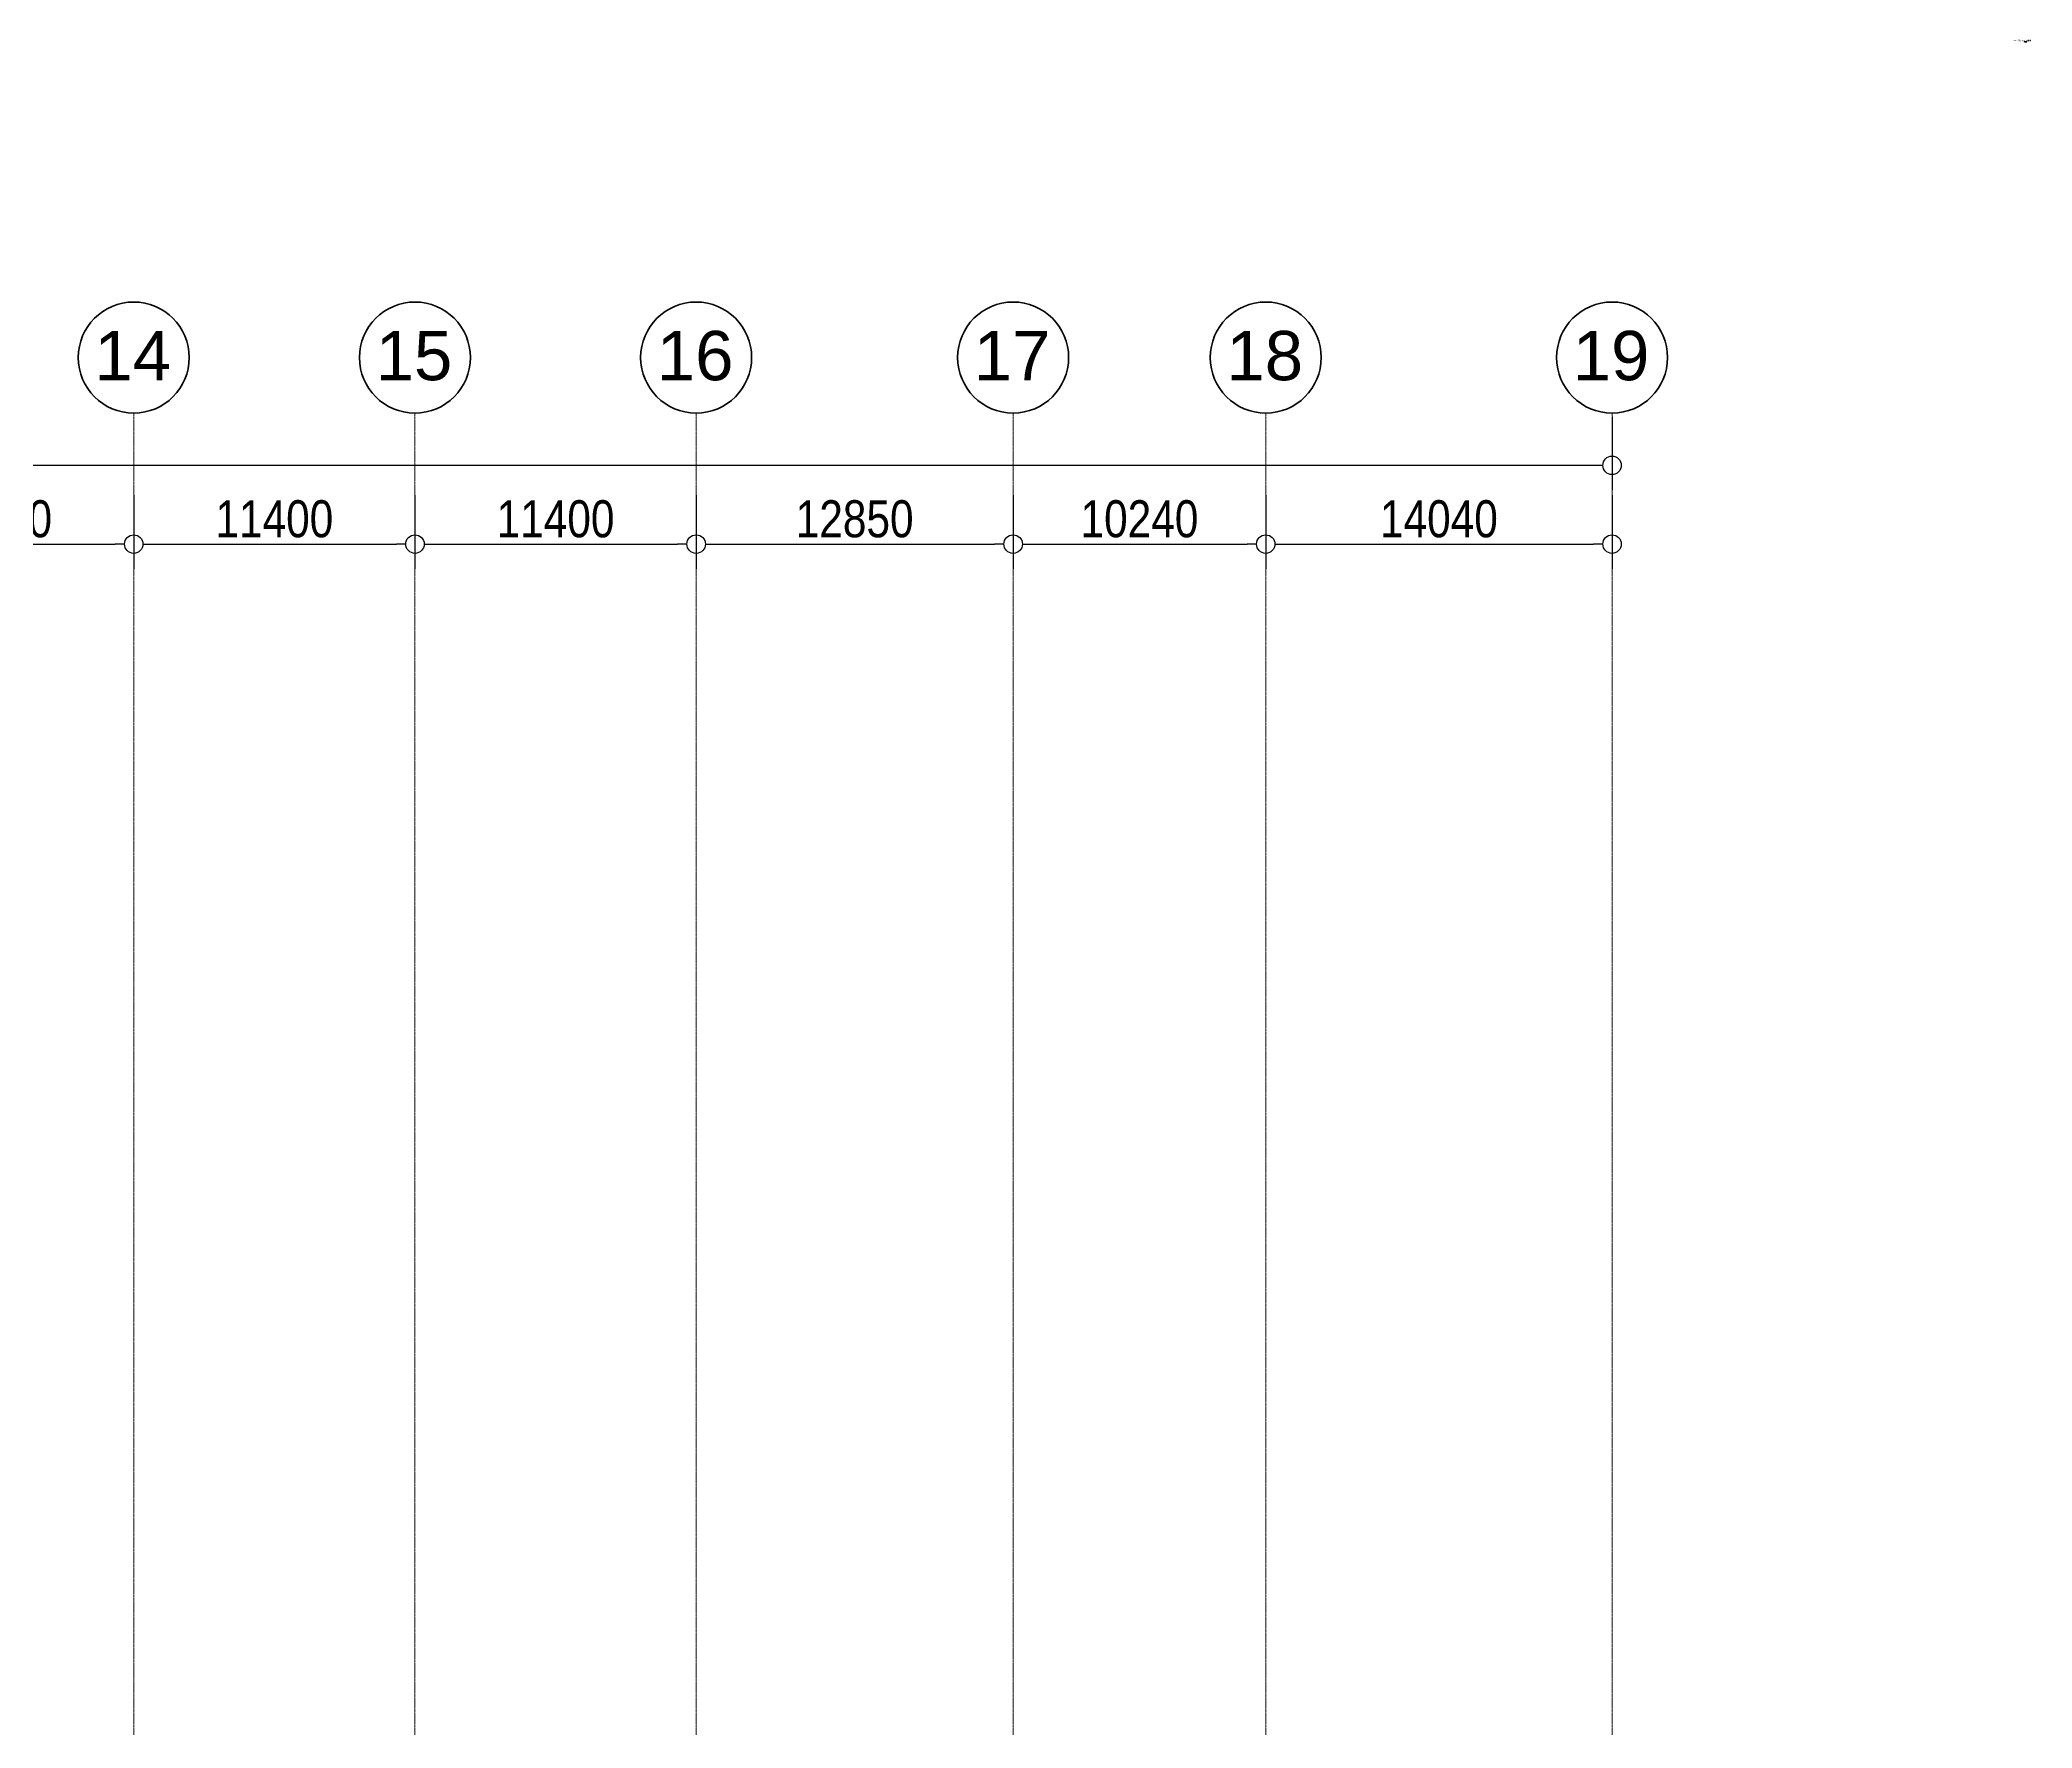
# Model space of a CAD drawing. Header units: millimetres. Extents: x 813027 to 1148939, y -931049 to -10.
# Drawn here: x 1007634 to 1088399, y -68438 to -10 of the extents above; entities that cross this region are included whole.
import ezdxf

# ---------------------------------------------------------------- set-up
doc = ezdxf.new("R2010")
doc.units = ezdxf.units.MM
doc.linetypes.add('DPA_Grid _ Level 500', pattern=[5.5, 2.75, -0.75, 1.25, -0.75])
doc.linetypes.add('Hidden - Short', pattern=[3.571875, 2.38125, -1.190625])
for name, color, linetype, lineweight in [('A-ANNO-DIMS', 1, 'Continuous', 9), ('A-ANNO-NOTE', 3, 'Continuous', 25), ('A-DETL', 1, 'Continuous', 25), ('A-DETL-GENF', 2, 'Continuous', 9), ('A-DETL-THIN', 1, 'Continuous', 25), ('G-ANNO-TEXT', 3, 'Continuous', 9), ('S-GRID', 251, 'Continuous', 9), ('S-GRID-IDEN', 3, 'Continuous', 50)]:
    doc.layers.add(name, color=color, linetype=linetype, lineweight=lineweight)
doc.styles.add('Arial', font='arial.ttf', dxfattribs={"height": 2000})
doc.styles.add('Arial Narrow', font='ARIALN.TTF', dxfattribs={"height": 1500})
doc.styles.add('Arial_2', font='arial.ttf', dxfattribs={"height": 3})
doc.styles.add('Arial_3', font='arial.ttf', dxfattribs={"height": 1.5})
doc.styles.add('Arial_B', font='arialbd.ttf', dxfattribs={"height": 4})
doc.dimstyles.new('DPA-DIM-3_0_C-C', dxfattribs={"dimscale": 304.8, "dimtxt": 1535.14646, "dimasz": 2.46063, "dimexe": 3.28084, "dimexo": 0.0625, "dimgap": 0.82021, "dimtad": 1, "dimdec": 0, "dimzin": 0, "dimdsep": 46, "dimtxsty": 'Arial Narrow', "dimblk1": 'DOTBLANK', "dimblk2": 'DOTBLANK', "dimsah": 1, "dimcen": 0.09, "dimdle": 3.28084, "dimadec": 8, "dimazin": 0, "dimtfac": 1, "dimtdec": 4, "dimtix": 1, "dimtmove": 0, "dimatfit": 3, "dimfxl": 6.56168, "dimfxlon": 1, "dimtvp": 1, "dimtolj": 1, "dimtzin": 0, "dimarcsym": 2})
doc.dimstyles.new('DPA-DIM-3_0_C-C_1', dxfattribs={"dimscale": 304.8, "dimtxt": 1535.14646, "dimasz": 2.46063, "dimexe": 3.28084, "dimexo": 0.0625, "dimgap": 0.82021, "dimtad": 1, "dimdec": 0, "dimzin": 0, "dimdsep": 46, "dimtxsty": 'Arial Narrow', "dimblk1": 'DOTBLANK', "dimblk2": 'DOTBLANK', "dimsah": 1, "dimcen": 0.09, "dimdle": 3.28084, "dimadec": 8, "dimazin": 0, "dimtfac": 1, "dimtdec": 4, "dimtix": 1, "dimtmove": 2, "dimatfit": 3, "dimfxl": 6.56168, "dimfxlon": 1, "dimtvp": 1, "dimtolj": 1, "dimtzin": 0, "dimarcsym": 2})

# ---------------------------------------------------------------- blocks, each defined once
blk = doc.blocks.new('Grid - 100 Scale-586761-4160 - LOWER PLATFORM LEVEL - REFLECTED CEILING GENERAL PLAN')
at = {"layer": 'S-GRID-IDEN'}
blk.add_circle((0, 0), 4.5, dxfattribs=at)
blk = doc.blocks.new('_DotBlank')
at = {"color": 0, "linetype": 'ByBlock', "lineweight": -2}
blk.add_line((-0.5, 0), (-1, 0), dxfattribs=at)
blk.add_circle((0, 0), 0.5, dxfattribs=at)
blk = doc.blocks.new('DIMBLOCK13-4160 - LOWER PLATFORM LEVEL - REFLECTED CEILING GENERAL PLAN')
at = {"layer": 'A-ANNO-DIMS', "color": 0, "lineweight": -2, "transparency": 16777216}
for p, q in [((1000040, -18466), (1000040, -21447)), ((1011440, -18466), (1011440, -21447)), ((1000790, -20447), (1010690, -20447))]:
    blk.add_line(p, q, dxfattribs=at)
at = {"layer": 'Defpoints', "color": 0, "transparency": 16777216}
for p in [(1000040, -18447), (1011440, -18447), (1011440, -20447)]:
    blk.add_point(p, dxfattribs=at)
at = {"layer": 'A-ANNO-DIMS', "color": 0, "lineweight": -2, "transparency": 16777216, "xscale": 750, "yscale": 750, "zscale": 750, "rotation": 180}
blk.add_blockref('_DotBlank', (1000040, -20447), dxfattribs=at)
at = {"layer": 'A-ANNO-DIMS', "color": 0, "lineweight": -2, "transparency": 16777216, "xscale": 750, "yscale": 750, "zscale": 750}
blk.add_blockref('_DotBlank', (1011440, -20447), dxfattribs=at)
at = {"layer": 'A-ANNO-DIMS', "color": 0, "transparency": 16777216, "insert": (1005740, -19431), "char_height": 1500, "width": 5701.97, "attachment_point": 5, "style": 'Arial Narrow'}
blk.add_mtext('\\A1;11400', dxfattribs=at)
blk = doc.blocks.new('DIMBLOCK14-4160 - LOWER PLATFORM LEVEL - REFLECTED CEILING GENERAL PLAN')
at = {"layer": 'A-ANNO-DIMS', "color": 0, "lineweight": -2, "transparency": 16777216}
for p, q in [((1011440, -18466), (1011440, -21447)), ((1022840, -18466), (1022840, -21447)), ((1012190, -20447), (1022090, -20447))]:
    blk.add_line(p, q, dxfattribs=at)
at = {"layer": 'Defpoints', "color": 0, "transparency": 16777216}
for p in [(1011440, -18447), (1022840, -18447), (1022840, -20447)]:
    blk.add_point(p, dxfattribs=at)
at = {"layer": 'A-ANNO-DIMS', "color": 0, "lineweight": -2, "transparency": 16777216, "xscale": 750, "yscale": 750, "zscale": 750, "rotation": 180}
blk.add_blockref('_DotBlank', (1011440, -20447), dxfattribs=at)
at = {"layer": 'A-ANNO-DIMS', "color": 0, "lineweight": -2, "transparency": 16777216, "xscale": 750, "yscale": 750, "zscale": 750}
blk.add_blockref('_DotBlank', (1022840, -20447), dxfattribs=at)
at = {"layer": 'A-ANNO-DIMS', "color": 0, "transparency": 16777216, "insert": (1017140, -19431), "char_height": 1500, "width": 5701.97, "attachment_point": 5, "style": 'Arial Narrow'}
blk.add_mtext('\\A1;11400', dxfattribs=at)
blk = doc.blocks.new('DIMBLOCK15-4160 - LOWER PLATFORM LEVEL - REFLECTED CEILING GENERAL PLAN')
at = {"layer": 'A-ANNO-DIMS', "color": 0, "lineweight": -2, "transparency": 16777216}
for p, q in [((1022840, -18466), (1022840, -21447)), ((1034240, -18466), (1034240, -21447)), ((1023590, -20447), (1033490, -20447))]:
    blk.add_line(p, q, dxfattribs=at)
at = {"layer": 'Defpoints', "color": 0, "transparency": 16777216}
for p in [(1022840, -18447), (1034240, -18447), (1034240, -20447)]:
    blk.add_point(p, dxfattribs=at)
at = {"layer": 'A-ANNO-DIMS', "color": 0, "lineweight": -2, "transparency": 16777216, "xscale": 750, "yscale": 750, "zscale": 750, "rotation": 180}
blk.add_blockref('_DotBlank', (1022840, -20447), dxfattribs=at)
at = {"layer": 'A-ANNO-DIMS', "color": 0, "lineweight": -2, "transparency": 16777216, "xscale": 750, "yscale": 750, "zscale": 750}
blk.add_blockref('_DotBlank', (1034240, -20447), dxfattribs=at)
at = {"layer": 'A-ANNO-DIMS', "color": 0, "transparency": 16777216, "insert": (1028540, -19431), "char_height": 1500, "width": 5701.97, "attachment_point": 5, "style": 'Arial Narrow'}
blk.add_mtext('\\A1;11400', dxfattribs=at)
blk = doc.blocks.new('DIMBLOCK16-4160 - LOWER PLATFORM LEVEL - REFLECTED CEILING GENERAL PLAN')
at = {"layer": 'A-ANNO-DIMS', "color": 0, "lineweight": -2, "transparency": 16777216}
for p, q in [((1034240, -18466), (1034240, -21447)), ((1047090, -18466), (1047090, -21447)), ((1034990, -20447), (1046340, -20447))]:
    blk.add_line(p, q, dxfattribs=at)
at = {"layer": 'Defpoints', "color": 0, "transparency": 16777216}
for p in [(1034240, -18447), (1047090, -18447), (1047090, -20447)]:
    blk.add_point(p, dxfattribs=at)
at = {"layer": 'A-ANNO-DIMS', "color": 0, "lineweight": -2, "transparency": 16777216, "xscale": 750, "yscale": 750, "zscale": 750, "rotation": 180}
blk.add_blockref('_DotBlank', (1034240, -20447), dxfattribs=at)
at = {"layer": 'A-ANNO-DIMS', "color": 0, "lineweight": -2, "transparency": 16777216, "xscale": 750, "yscale": 750, "zscale": 750}
blk.add_blockref('_DotBlank', (1047090, -20447), dxfattribs=at)
at = {"layer": 'A-ANNO-DIMS', "color": 0, "transparency": 16777216, "insert": (1040665, -19431), "char_height": 1500, "width": 5701.97, "attachment_point": 5, "style": 'Arial Narrow'}
blk.add_mtext('\\A1;12850', dxfattribs=at)
blk = doc.blocks.new('DIMBLOCK17-4160 - LOWER PLATFORM LEVEL - REFLECTED CEILING GENERAL PLAN')
at = {"layer": 'A-ANNO-DIMS', "color": 0, "lineweight": -2, "transparency": 16777216}
for p, q in [((1047090, -18466), (1047090, -21447)), ((1057330, -18466), (1057330, -21447)), ((1047840, -20447), (1056580, -20447))]:
    blk.add_line(p, q, dxfattribs=at)
at = {"layer": 'Defpoints', "color": 0, "transparency": 16777216}
for p in [(1047090, -18447), (1057330, -18447), (1057330, -20447)]:
    blk.add_point(p, dxfattribs=at)
at = {"layer": 'A-ANNO-DIMS', "color": 0, "lineweight": -2, "transparency": 16777216, "xscale": 750, "yscale": 750, "zscale": 750, "rotation": 180}
blk.add_blockref('_DotBlank', (1047090, -20447), dxfattribs=at)
at = {"layer": 'A-ANNO-DIMS', "color": 0, "lineweight": -2, "transparency": 16777216, "xscale": 750, "yscale": 750, "zscale": 750}
blk.add_blockref('_DotBlank', (1057330, -20447), dxfattribs=at)
at = {"layer": 'A-ANNO-DIMS', "color": 0, "transparency": 16777216, "insert": (1052210, -19431), "char_height": 1500, "width": 5701.97, "attachment_point": 5, "style": 'Arial Narrow'}
blk.add_mtext('\\A1;10240', dxfattribs=at)
blk = doc.blocks.new('DIMBLOCK18-4160 - LOWER PLATFORM LEVEL - REFLECTED CEILING GENERAL PLAN')
at = {"layer": 'A-ANNO-DIMS', "color": 0, "lineweight": -2, "transparency": 16777216}
for p, q in [((1057330, -18466), (1057330, -21447)), ((1071370, -18466), (1071370, -21447)), ((1058080, -20447), (1070620, -20447))]:
    blk.add_line(p, q, dxfattribs=at)
at = {"layer": 'Defpoints', "color": 0, "transparency": 16777216}
for p in [(1057330, -18447), (1071370, -18447), (1071370, -20447)]:
    blk.add_point(p, dxfattribs=at)
at = {"layer": 'A-ANNO-DIMS', "color": 0, "lineweight": -2, "transparency": 16777216, "xscale": 750, "yscale": 750, "zscale": 750, "rotation": 180}
blk.add_blockref('_DotBlank', (1057330, -20447), dxfattribs=at)
at = {"layer": 'A-ANNO-DIMS', "color": 0, "lineweight": -2, "transparency": 16777216, "xscale": 750, "yscale": 750, "zscale": 750}
blk.add_blockref('_DotBlank', (1071370, -20447), dxfattribs=at)
at = {"layer": 'A-ANNO-DIMS', "color": 0, "transparency": 16777216, "insert": (1064350, -19431), "char_height": 1500, "width": 5701.97, "attachment_point": 5, "style": 'Arial Narrow'}
blk.add_mtext('\\A1;14040', dxfattribs=at)
blk = doc.blocks.new('DIMBLOCK19-4160 - LOWER PLATFORM LEVEL - REFLECTED CEILING GENERAL PLAN')
at = {"layer": 'A-ANNO-DIMS', "color": 0, "lineweight": -2, "transparency": 16777216}
for p, q in [((865440, -15274), (865440, -18255)), ((1071370, -15274), (1071370, -18255)), ((866190, -17255), (967999, -17255)), ((1070620, -17255), (974100, -17255))]:
    blk.add_line(p, q, dxfattribs=at)
at = {"layer": 'Defpoints', "color": 0, "transparency": 16777216}
for p in [(865440, -15255), (1071370, -15255), (1071370, -17255)]:
    blk.add_point(p, dxfattribs=at)
at = {"layer": 'A-ANNO-DIMS', "color": 0, "lineweight": -2, "transparency": 16777216, "xscale": 750, "yscale": 750, "zscale": 750, "rotation": 180}
blk.add_blockref('_DotBlank', (865440, -17255), dxfattribs=at)
at = {"layer": 'A-ANNO-DIMS', "color": 0, "lineweight": -2, "transparency": 16777216, "xscale": 750, "yscale": 750, "zscale": 750}
blk.add_blockref('_DotBlank', (1071370, -17255), dxfattribs=at)
at = {"layer": 'A-ANNO-DIMS', "color": 0, "transparency": 16777216, "insert": (967629, -15066), "char_height": 1500, "width": 6842.37, "attachment_point": 1, "line_spacing_factor": 0.974696, "style": 'Arial Narrow'}
blk.add_mtext('\\A1;205930', dxfattribs=at)
blk = doc.blocks.new('Graphic scale 500 - Graphic scale 500-9458362-DD_Legend Notes Part Plans - Ceiling Plan 1_100')
at = {"layer": 'A-ANNO-NOTE', "lineweight": 9}
h = blk.add_hatch(color=256, dxfattribs=at)
h.paths.add_polyline_path([(325, -90), (305, -90), (305, -87), (325, -87)])
h.paths.add_polyline_path([(295, -87), (295, -90), (285, -90), (285, -87)])
h = blk.add_hatch(color=256, dxfattribs=at)
h.paths.add_polyline_path([(384, -92), (325, -92), (325, -90), (384, -90)])
h.paths.add_polyline_path([(305, -90), (305, -92), (295, -92), (295, -90)])
at = {"layer": 'A-ANNO-NOTE'}
for p, q in [((285, -92), (285, -87)), ((285, -87), (384, -87)), ((295, -87), (285, -87)), ((285, -87), (285, -90)), ((285, -90), (384, -90)), ((285, -90), (295, -90)), ((384, -92), (285, -92)), ((295, -92), (295, -87)), ((295, -90), (295, -87)), ((305, -90), (295, -90)), ((295, -90), (295, -92)), ((295, -92), (305, -92)), ((305, -87), (305, -92)), ((325, -87), (305, -87)), ((305, -87), (305, -90)), ((305, -92), (305, -90)), ((305, -90), (325, -90)), ((325, -87), (325, -92)), ((325, -90), (325, -87)), ((384, -90), (325, -90)), ((325, -90), (325, -92)), ((325, -92), (384, -92)), ((384, -87), (384, -92)), ((384, -92), (384, -90))]:
    blk.add_line(p, q, dxfattribs=at)
at = {"layer": 'A-ANNO-NOTE', "lineweight": 9, "insert": (285, -94), "char_height": 3, "width": 43.21, "attachment_point": 1, "style": 'Arial_2', "bg_fill": 3, "box_fill_scale": 1.25, "bg_fill_color": 256, "bg_fill_true_color": 13158600, "bg_fill_transparency": 0}
blk.add_mtext('GRAPHIC  SCALE', dxfattribs=at)
at = {"layer": 'A-ANNO-NOTE', "lineweight": 9, "insert": (284, -83), "char_height": 3, "width": 2.89, "attachment_point": 1, "style": 'Arial_2', "bg_fill": 3, "box_fill_scale": 1.25, "bg_fill_color": 256, "bg_fill_true_color": 13158600, "bg_fill_transparency": 0}
blk.add_mtext('0', dxfattribs=at)
at = {"layer": 'A-ANNO-NOTE', "lineweight": 9, "insert": (294, -83), "char_height": 3, "width": 2.89, "attachment_point": 1, "style": 'Arial_2', "bg_fill": 3, "box_fill_scale": 1.25, "bg_fill_color": 256, "bg_fill_true_color": 13158600, "bg_fill_transparency": 0}
blk.add_mtext('5', dxfattribs=at)
at = {"layer": 'A-ANNO-NOTE', "lineweight": 9, "insert": (322, -83), "char_height": 3, "width": 5.77, "attachment_point": 1, "style": 'Arial_2', "bg_fill": 3, "box_fill_scale": 1.25, "bg_fill_color": 256, "bg_fill_true_color": 13158600, "bg_fill_transparency": 0}
blk.add_mtext('20', dxfattribs=at)
at = {"layer": 'A-ANNO-NOTE', "lineweight": 9, "insert": (375, -83), "char_height": 3, "width": 11.46, "attachment_point": 1, "style": 'Arial_2', "bg_fill": 3, "box_fill_scale": 1.25, "bg_fill_color": 256, "bg_fill_true_color": 13158600, "bg_fill_transparency": 0}
blk.add_mtext('50M.', dxfattribs=at)
at = {"layer": 'A-ANNO-NOTE', "lineweight": 9, "insert": (302, -83), "char_height": 3, "width": 5.77, "attachment_point": 1, "style": 'Arial_2', "bg_fill": 3, "box_fill_scale": 1.25, "bg_fill_color": 256, "bg_fill_true_color": 13158600, "bg_fill_transparency": 0}
blk.add_mtext('10', dxfattribs=at)
at = {"layer": 'A-ANNO-NOTE', "lineweight": 9, "insert": (373, -94), "char_height": 3, "width": 12.99, "attachment_point": 1, "style": 'Arial_2', "bg_fill": 3, "box_fill_scale": 1.25, "bg_fill_color": 256, "bg_fill_true_color": 13158600, "bg_fill_transparency": 0}
blk.add_mtext('1:500', dxfattribs=at)

msp = doc.modelspace()

# ---------------------------------------------------------------- hatches: boundary and pattern name
at = {"layer": 'A-DETL-GENF'}
h = msp.add_hatch(dxfattribs=at)
h.set_pattern_fill('FP_167', color=251, style=0, pattern_type=2)
h.set_pattern_definition([(45, (1087798.149, 1.781), (-1.1228856, 1.1228856), []), (135, (1087798.149, 1.781), (-3.3672425, 1.1228856), [3.969, -2.381])])
h.paths.add_polyline_path([(1088169.9, -66.5), (1088169.9, -61.5), (1088157.9, -61.5), (1088157.9, -66.5)])

# ---------------------------------------------------------------- linework, layer by layer
at = {"layer": 'A-DETL'}
for p, q in [((1088083.7, -75.4), (1088092.8, -75.4)), ((1088091.5, -72.2), (1088085.1, -78.6)), ((1088091.5, -78.6), (1088085.1, -72.2)), ((1088088.3, -70.8), (1088088.3, -79.9))]:
    msp.add_line(p, q, dxfattribs=at)
at = {"layer": 'A-DETL', "lineweight": 9}
for p, q in [((1088225.3, -60.4), (1088247.9, -60.4)), ((1088225.3, -64.4), (1088225.3, -60.4)), ((1088225.3, -61.3), (1088247.9, -61.3)), ((1088247.9, -63.7), (1088225.3, -63.7)), ((1088247.9, -64.4), (1088225.3, -64.4)), ((1088226.5, -63.7), (1088226.5, -61.3)), ((1088226.7, -29.1), (1088246.5, -29.1)), ((1088226.7, -31.6), (1088226.7, -29.1)), ((1088226.7, -29.5), (1088246.5, -29.5)), ((1088246.5, -31.1), (1088226.7, -31.1)), ((1088246.5, -31.6), (1088226.7, -31.6)), ((1088226.7, -33.5), (1088246.5, -33.5)), ((1088226.7, -37.5), (1088226.7, -33.5)), ((1088226.7, -34.4), (1088246.5, -34.4)), ((1088226.7, -35.5), (1088246.5, -35.5)), ((1088246.5, -36.8), (1088226.7, -36.8)), ((1088246.5, -37.5), (1088226.7, -37.5)), ((1088226.7, -43.7), (1088246.5, -43.7)), ((1088226.7, -46.1), (1088226.7, -43.7)), ((1088226.7, -44.1), (1088246.5, -44.1)), ((1088246.5, -45.7), (1088226.7, -45.7)), ((1088246.5, -46.1), (1088226.7, -46.1)), ((1088226.7, -49.7), (1088246.5, -49.7)), ((1088226.7, -53.7), (1088226.7, -49.7)), ((1088226.7, -50.5), (1088246.5, -50.5)), ((1088246.5, -53), (1088226.7, -53)), ((1088246.5, -53.7), (1088226.7, -53.7)), ((1088227.9, -45.7), (1088227.9, -44.1)), ((1088227.9, -53), (1088227.9, -50.5)), ((1088229, -45.7), (1088229, -44.1)), ((1088229, -53), (1088229, -50.5)), ((1088230.9, -45.7), (1088230.9, -44.1)), ((1088230.9, -53), (1088230.9, -50.5)), ((1088232.4, -45.7), (1088232.4, -44.1)), ((1088232.4, -53), (1088232.4, -50.5)), ((1088233.7, -45.7), (1088233.7, -44.1)), ((1088233.7, -53), (1088233.7, -50.5)), ((1088235.2, -45.7), (1088235.2, -44.1)), ((1088235.2, -53), (1088235.2, -50.5)), ((1088238.5, -19.7), (1088235.3, -19.7)), ((1088236.6, -45.7), (1088236.6, -44.1)), ((1088236.6, -53), (1088236.6, -50.5)), ((1088236.9, -18.1), (1088236.9, -21.3)), ((1088238, -45.7), (1088238, -44.1)), ((1088238, -53), (1088238, -50.5)), ((1088239.4, -45.7), (1088239.4, -44.1)), ((1088239.4, -53), (1088239.4, -50.5)), ((1088240.9, -45.7), (1088240.9, -44.1)), ((1088240.9, -53), (1088240.9, -50.5)), ((1088242.3, -45.7), (1088242.3, -44.1)), ((1088242.3, -53), (1088242.3, -50.5)), ((1088244.1, -45.7), (1088244.1, -44.1)), ((1088244.1, -53), (1088244.1, -50.5)), ((1088245.4, -44.1), (1088245.4, -45.7)), ((1088245.4, -50.5), (1088245.4, -53)), ((1088246.5, -29.1), (1088246.5, -31.6)), ((1088246.5, -33.5), (1088246.5, -37.5)), ((1088246.5, -43.7), (1088246.5, -46.1)), ((1088246.5, -49.7), (1088246.5, -53.7)), ((1088246.8, -61.3), (1088246.8, -63.7)), ((1088247.9, -60.4), (1088247.9, -64.4)), ((1088311.3, -27.5), (1088325.3, -27.5)), ((1088311.3, -35.5), (1088311.3, -27.5)), ((1088325.3, -35.5), (1088311.3, -35.5)), ((1088312.3, -28.5), (1088324.3, -28.5)), ((1088312.3, -34.5), (1088312.3, -28.5)), ((1088324.3, -29.5), (1088312.3, -29.5)), ((1088324.3, -30.5), (1088312.3, -30.5)), ((1088324.3, -31.5), (1088312.3, -31.5)), ((1088324.3, -32.5), (1088312.3, -32.5)), ((1088324.3, -33.5), (1088312.3, -33.5)), ((1088324.3, -34.5), (1088312.3, -34.5)), ((1088322.3, -19.1), (1088312.7, -19.1)), ((1088322.3, -19.9), (1088312.7, -19.9)), ((1088321.8, -39.7), (1088313.8, -39.7)), ((1088313.8, -39.7), (1088313.8, -47.7)), ((1088313.8, -47.7), (1088321.8, -47.7)), ((1088315.8, -41.7), (1088315.8, -45.7)), ((1088319.8, -41.7), (1088315.8, -41.7)), ((1088319.8, -45.7), (1088315.8, -41.7)), ((1088315.8, -45.7), (1088319.8, -41.7)), ((1088315.8, -45.7), (1088319.8, -45.7)), ((1088316.8, -65), (1088318.1, -66.5)), ((1088318.2, -65), (1088316.9, -66.5)), ((1088319.8, -45.7), (1088319.8, -41.7)), ((1088321.8, -47.7), (1088321.8, -39.7)), ((1088327.4, -17.4), (1088323.2, -21.6)), ((1088323.2, -17.4), (1088327.4, -21.6)), ((1088324.3, -28.5), (1088324.3, -34.5)), ((1088325.3, -27.5), (1088325.3, -35.5)), ((1088327.6, -27.5), (1088335.6, -27.5)), ((1088327.6, -35.5), (1088327.6, -27.5)), ((1088335.6, -35.5), (1088327.6, -35.5)), ((1088328.6, -28.5), (1088334.6, -28.5)), ((1088328.6, -34.5), (1088328.6, -28.5)), ((1088334.6, -34.5), (1088328.6, -34.5)), ((1088334.6, -28.5), (1088334.6, -34.5)), ((1088335.6, -27.5), (1088335.6, -35.5))]:
    msp.add_line(p, q, dxfattribs=at)
at = {"layer": 'A-DETL', "linetype": 'Hidden - Short', "lineweight": 9}
for p, q in [((1088226.5, -62), (1088246.8, -62)), ((1088246.8, -62.9), (1088226.5, -62.9)), ((1088325.3, -27.5), (1088311.3, -35.5)), ((1088327.6, -35.5), (1088335.6, -27.5))]:
    msp.add_line(p, q, dxfattribs=at)
at = {"layer": 'A-DETL'}
for radius in [4.53, 1]:
    msp.add_circle((1088088.3, -75.4), radius, dxfattribs=at)
at = {"layer": 'A-DETL', "lineweight": 9}
for centre, radius in [((1088236.9, -19.6), 1.12), ((1088311.3, -19.5), 1.5), ((1088314.8, -55.5), 1.25), ((1088317.5, -65.8), 1.25), ((1088317.5, -65.8), 1), ((1088321.3, -55.4), 1.5), ((1088321.3, -55.4), 0.8), ((1088325.3, -19.5), 3)]:
    msp.add_circle(centre, radius, dxfattribs=at)
at = {"layer": 'A-DETL-THIN'}
for p, q in [((1088094.2, -61.5), (1088082.2, -61.5)), ((1088082.2, -61.5), (1088082.2, -66.5)), ((1088082.2, -66.5), (1088094.2, -66.5)), ((1088094.2, -66.5), (1088094.2, -61.5)), ((1088169.9, -61.5), (1088157.9, -61.5)), ((1088157.9, -61.5), (1088157.9, -66.5)), ((1088157.9, -66.5), (1088169.9, -66.5)), ((1088169.9, -66.5), (1088169.9, -61.5))]:
    msp.add_line(p, q, dxfattribs=at)
at = {"layer": 'S-GRID', "linetype": 'DPA_Grid _ Level 500'}
for p, q in [((1011440, -191381.7), (1011440, -15135.4)), ((1022840, -191381.7), (1022840, -15135.4)), ((1034240, -191381.7), (1034240, -15135.4)), ((1047090, -191381.7), (1047090, -15135.4)), ((1057330, -191381.7), (1057330, -15135.4)), ((1071370, -191381.7), (1071370, -15135.4))]:
    msp.add_line(p, q, dxfattribs=at)

# ---------------------------------------------------------------- block references
at = {"layer": 'S-GRID-IDEN', "xscale": 499.9999999999995, "yscale": 499.9999999999995, "zscale": 499.9999999999995}
for p in [(1011440, -12885.4), (1022840, -12885.4), (1034240, -12885.4), (1047090, -12885.4), (1057330, -12885.4), (1071370, -12885.4)]:
    msp.add_blockref('Grid - 100 Scale-586761-4160 - LOWER PLATFORM LEVEL - REFLECTED CEILING GENERAL PLAN', p, dxfattribs=at)

# ---------------------------------------------------------------- texts
at = {"layer": 'G-ANNO-TEXT', "color": 7, "attachment_point": 1}
for s, insert, char_height, width, style in [('NOTES :', (1087628.3, -9.8), 4, 27.658, 'Arial_B'), ('S', (1088314.1, -54.8), 1.5, 1.684, 'Arial_3'), ('600 X 600 SUPPLY AIR DIFFUSER', (1088332.5, -42.1), 3, 82.333, 'Arial_2'), ('SMOKE / HEAT DETECTOR', (1088332.5, -54.1), 3, 66.54, 'Arial_2'), ('SPRINKLER HEAD', (1088332.5, -64.4), 3, 44.895, 'Arial_2'), ('LAMP POST', (1088339.6, -18.2), 3, 29.582, 'Arial_2'), ('1200x600 & 600x600', (1088339.6, -28.6), 3, 48.823, 'Arial_2'), ('RETURN AIR GRILLE', (1088339.6, -33.4), 3, 51.228, 'Arial_2')]:
    msp.add_mtext(s, dxfattribs=dict(at, insert=insert, char_height=char_height, width=width, style=style))
at = {"layer": 'S-GRID-IDEN', "lineweight": 9, "char_height": 2000, "width": 3767.931, "attachment_point": 1, "style": 'Arial'}
for s, insert in [('14', (1009846, -11805.9)), ('15', (1021246, -11805.9)), ('16', (1032646, -11805.9)), ('17', (1045496, -11805.9)), ('18', (1055736, -11805.9)), ('19', (1069776, -11805.9))]:
    msp.add_mtext(s, dxfattribs=dict(at, insert=insert))

# ---------------------------------------------------------------- dimensions: what is measured, and where the dimension line sits
at = {"layer": 'A-ANNO-DIMS'}
dim = msp.add_linear_dim(base=(1071370, -17255.1), p1=(865440, -15255.1), p2=(1071370, -15255.1), dimstyle='DPA-DIM-3_0_C-C_1', override={"dimpost": '<>', "dimfxl": 205930}, dxfattribs=at)
dim.commit()
dim.dimension.update_dxf_attribs({"geometry": 'DIMBLOCK19-4160 - LOWER PLATFORM LEVEL - REFLECTED CEILING GENERAL PLAN', "text_midpoint": (971049.8, -16066.5), "dimtype": 160})
for base, p1, p2, override, picture, middle in [((1011440, -20447.2), (1000040, -18447.2), (1011440, -18447.2), {"dimpost": '<>', "dimfxl": 11400}, 'DIMBLOCK13-4160 - LOWER PLATFORM LEVEL - REFLECTED CEILING GENERAL PLAN', (1005740, -19431.4)), ((1022840, -20447.2), (1011440, -18447.2), (1022840, -18447.2), {"dimpost": '<>', "dimfxl": 11400}, 'DIMBLOCK14-4160 - LOWER PLATFORM LEVEL - REFLECTED CEILING GENERAL PLAN', (1017140, -19431.4)), ((1034240, -20447.2), (1022840, -18447.2), (1034240, -18447.2), {"dimpost": '<>', "dimfxl": 11400}, 'DIMBLOCK15-4160 - LOWER PLATFORM LEVEL - REFLECTED CEILING GENERAL PLAN', (1028540, -19431.4)), ((1047090, -20447.2), (1034240, -18447.2), (1047090, -18447.2), {"dimpost": '<>', "dimfxl": 12850}, 'DIMBLOCK16-4160 - LOWER PLATFORM LEVEL - REFLECTED CEILING GENERAL PLAN', (1040665, -19431.4)), ((1057330, -20447.2), (1047090, -18447.2), (1057330, -18447.2), {"dimpost": '<>', "dimfxl": 10240}, 'DIMBLOCK17-4160 - LOWER PLATFORM LEVEL - REFLECTED CEILING GENERAL PLAN', (1052210, -19431.4)), ((1071370, -20447.2), (1057330, -18447.2), (1071370, -18447.2), {"dimpost": '<>', "dimfxl": 14040}, 'DIMBLOCK18-4160 - LOWER PLATFORM LEVEL - REFLECTED CEILING GENERAL PLAN', (1064350, -19431.4))]:
    dim = msp.add_linear_dim(base=base, p1=p1, p2=p2, dimstyle='DPA-DIM-3_0_C-C', override=override, dxfattribs=at)
    dim.commit()
    dim.dimension.update_dxf_attribs({"geometry": picture, "text_midpoint": middle})

# ---------------------------------------------------------------- next in the draw order: texts
at = {"layer": 'G-ANNO-TEXT', "color": 7, "insert": (1087628.3, -15.9), "char_height": 3, "width": 165.869, "attachment_point": 1, "style": 'Arial_2', "bg_fill": 3, "box_fill_scale": 1.25, "bg_fill_color": 256, "bg_fill_true_color": 13158600, "bg_fill_transparency": 0}
msp.add_mtext('1  ALL DIMENSIONS IN MILLIMETRES UNLESS NOTED OTHERWISE', dxfattribs=at)

# ---------------------------------------------------------------- next in the draw order: texts
at = {"layer": 'G-ANNO-TEXT', "color": 7, "insert": (1087628.3, -20.7), "char_height": 3, "width": 251.489, "attachment_point": 1, "style": 'Arial_2', "bg_fill": 3, "box_fill_scale": 1.25, "bg_fill_color": 256, "bg_fill_true_color": 13158600, "bg_fill_transparency": 0}
msp.add_mtext('2  LEVELS ARE INDICATED IN METRES RELATIVE TO A DATUM 100M BELOW MEAN SEA LEVEL (MSL)', dxfattribs=at)

# ---------------------------------------------------------------- next in the draw order: texts
at = {"layer": 'G-ANNO-TEXT', "color": 7, "insert": (1087628.3, -25.4), "char_height": 3, "width": 116.485, "attachment_point": 1, "style": 'Arial_2', "bg_fill": 3, "box_fill_scale": 1.25, "bg_fill_color": 256, "bg_fill_true_color": 13158600, "bg_fill_transparency": 0}
msp.add_mtext('3  DRAWING TO SCALE WHEN PLOTTED AT A1', dxfattribs=at)

# ---------------------------------------------------------------- next in the draw order: texts
at = {"layer": 'G-ANNO-TEXT', "color": 7, "insert": (1087628.3, -30.2), "char_height": 3, "width": 202.426, "attachment_point": 1, "style": 'Arial_2', "bg_fill": 3, "box_fill_scale": 1.25, "bg_fill_color": 256, "bg_fill_true_color": 13158600, "bg_fill_transparency": 0}
msp.add_mtext('4  DO NOT SCALE FROM DRAWINGS, ALL DIMENSIONS TO BE CHECKED ON SITE', dxfattribs=at)

# ---------------------------------------------------------------- next in the draw order: texts
at = {"layer": 'G-ANNO-TEXT', "color": 7, "insert": (1087628.3, -35), "char_height": 3, "width": 239.464, "attachment_point": 1, "style": 'Arial_2', "bg_fill": 3, "box_fill_scale": 1.25, "bg_fill_color": 256, "bg_fill_true_color": 13158600, "bg_fill_transparency": 0}
msp.add_mtext('5  ARCHITECTURAL DRAWINGS TO BE READ IN CONJUNCTION WITH STRUCTURAL DRAWINGS,', dxfattribs=at)

# ---------------------------------------------------------------- next in the draw order: texts
at = {"layer": 'G-ANNO-TEXT', "color": 7, "insert": (1087628.3, -39.7), "char_height": 3, "width": 173.966, "attachment_point": 1, "style": 'Arial_2', "bg_fill": 3, "box_fill_scale": 1.25, "bg_fill_color": 256, "bg_fill_true_color": 13158600, "bg_fill_transparency": 0}
msp.add_mtext('    E & M DRAWINGS , CONTRACT DOCUMENTS AND SPECIFICATIONS', dxfattribs=at)

# ---------------------------------------------------------------- next in the draw order: texts
at = {"layer": 'G-ANNO-TEXT', "color": 7, "insert": (1087628.3, -44.5), "char_height": 3, "width": 207.797, "attachment_point": 1, "style": 'Arial_2', "bg_fill": 3, "box_fill_scale": 1.25, "bg_fill_color": 256, "bg_fill_true_color": 13158600, "bg_fill_transparency": 0}
msp.add_mtext('6  FOR STRUCTURAL SETTING OUT DIMENSIONS REFER STRUCTURAL DRAWINGS', dxfattribs=at)

# ---------------------------------------------------------------- next in the draw order: texts
at = {"layer": 'G-ANNO-TEXT', "color": 7, "insert": (1087628.3, -49.2), "char_height": 3, "width": 145.025, "attachment_point": 1, "style": 'Arial_2', "bg_fill": 3, "box_fill_scale": 1.25, "bg_fill_color": 256, "bg_fill_true_color": 13158600, "bg_fill_transparency": 0}
msp.add_mtext('7  FOR DRAINAGE DETAILS REFER DRAINAGE DRAWINGS', dxfattribs=at)

# ---------------------------------------------------------------- next in the draw order: texts
at = {"layer": 'G-ANNO-TEXT', "color": 7, "insert": (1087628.3, -54), "char_height": 3, "width": 214.532, "attachment_point": 1, "style": 'Arial_2', "bg_fill": 3, "box_fill_scale": 1.25, "bg_fill_color": 256, "bg_fill_true_color": 13158600, "bg_fill_transparency": 0}
msp.add_mtext('8  DIMENSIONS SHOWN IN GENERAL ARRANGEMENT DRAWINGS EXCLUDE FINISHES', dxfattribs=at)

# ---------------------------------------------------------------- next in the draw order: texts
at = {"layer": 'G-ANNO-TEXT', "color": 7, "insert": (1087628.3, -58.8), "char_height": 3, "width": 259.747, "attachment_point": 1, "style": 'Arial_2', "bg_fill": 3, "box_fill_scale": 1.25, "bg_fill_color": 256, "bg_fill_true_color": 13158600, "bg_fill_transparency": 0}
msp.add_mtext('9  DIMENSIONS SHOWN FROM DIAPHRAGM WALL ARE FROM LINE OF STRUCTURAL TOLERANCES AS   ', dxfattribs=at)

# ---------------------------------------------------------------- next in the draw order: texts
at = {"layer": 'G-ANNO-TEXT', "color": 7, "insert": (1087628.3, -63.5), "char_height": 3, "width": 268.645, "attachment_point": 1, "style": 'Arial_2', "bg_fill": 3, "box_fill_scale": 1.25, "bg_fill_color": 256, "bg_fill_true_color": 13158600, "bg_fill_transparency": 0}
msp.add_mtext('    INDICATED. DIMENSIONS SHOWN FROM EXTERNAL RC. WALL ARE NOMINAL AND DO NOT SHOWN FOR  ', dxfattribs=at)

# ---------------------------------------------------------------- next in the draw order: texts
at = {"layer": 'G-ANNO-TEXT', "color": 7, "insert": (1087628.3, -68.3), "char_height": 3, "width": 177.173, "attachment_point": 1, "style": 'Arial_2', "bg_fill": 3, "box_fill_scale": 1.25, "bg_fill_color": 256, "bg_fill_true_color": 13158600, "bg_fill_transparency": 0}
msp.add_mtext('    STRUCTURAL TOLERANCES. ALL SETTING OUT IS FROM GRIDLINES', dxfattribs=at)

# ---------------------------------------------------------------- next in the draw order: texts
at = {"layer": 'G-ANNO-TEXT', "color": 7, "insert": (1087628.3, -73.1), "char_height": 3, "width": 269.447, "attachment_point": 1, "style": 'Arial_2', "bg_fill": 3, "box_fill_scale": 1.25, "bg_fill_color": 256, "bg_fill_true_color": 13158600, "bg_fill_transparency": 0}
msp.add_mtext('10 FOR ROOM FINISHES REFER ARCHITECTURAL PARTICULAR SPECIFICATIONS AND FINISHES SCHEDULE', dxfattribs=at)

# ---------------------------------------------------------------- next in the draw order: texts
at = {"layer": 'G-ANNO-TEXT', "color": 7, "insert": (1087628.3, -77.8), "char_height": 3, "width": 239.544, "attachment_point": 1, "style": 'Arial_2', "bg_fill": 3, "box_fill_scale": 1.25, "bg_fill_color": 256, "bg_fill_true_color": 13158600, "bg_fill_transparency": 0}
msp.add_mtext('11 BLOCKWORK WALLS TO BE IN ACCORDANCE WITH THE SECONDARY STRUCTURAL DESIGN', dxfattribs=at)

# ---------------------------------------------------------------- next in the draw order: texts
at = {"layer": 'G-ANNO-TEXT', "color": 7, "attachment_point": 1}
for s, insert, char_height, width, style in [('\\LCEILINGS', (1087853.9, -10.5), 3, 24.051, 'Arial_2'), ('C-00  NO CEILING, EXPOSED CONCRETE', (1087853.9, -15.3), 3, 101.734, 'Arial_2'), ('C-01  NO CEILING, ACRYLIC INTERIOR PAINT', (1087853.9, -20.1), 3, 111.595, 'Arial_2'), ('C-02  600X600 SOLID ', (1087853.9, -24.8), 3, 52.992, 'Arial_2'), ('C-03  600 X 600MM. PERFORATED ALUMINIUM CEILING W/ ACOUSTIC INSULATION PANEL WITH POWDER COATING FINISH', (1087853.9, -29.6), 3, 306.164, 'Arial_2'), ('C-04  ', (1087853.9, -34.3), 3, 14.03, 'Arial_2'), ('C-05  ', (1087853.9, -43.9), 3, 14.03, 'Arial_2'), ('C-06  ', (1087853.9, -53.4), 3, 14.03, 'Arial_2'), ('C-07  ', (1087853.9, -58.2), 3, 14.03, 'Arial_2'), ('C-08', (1087853.9, -62.9), 3, 11.143, 'Arial_2'), ('C-09   ', (1087853.9, -72.4), 3, 15.473, 'Arial_2'), ('C-10  ', (1087853.9, -82), 3, 14.03, 'Arial_2'), ('C-11  1500 MM. WIDTH SOLID ALUMINIUM COLOUR COATED CEILING PANEL 2MM. THK.', (1087853.9, -91.5), 3, 216.937, 'Arial_2'), ('^I', (1087863.1, -62.9), 3, 0.882, 'Arial_2'), ('300 MM. WIDTH PERFORATED ALUMINIUM CEILING WITH POWDER COATING FINISH (1.2MM   ', (1087865.4, -34.3), 3, 233.692, 'Arial_2'), ('          THK. WITH ACOUSTIC NON-WOVEN BACKING MIN. 25% FREE AREA ) USED AT ADIT AREA ', (1087853.9, -39.1), 3, 239.785, 'Arial_2'), ('300 MM. WIDTH PERFORATED ALUMINIUM CEILING WITH POWDER COATING FINISH (1.2MM ', (1087865.4, -43.9), 3, 230.806, 'Arial_2'), ('          THK.WITH ACOUSTIC NON-WOVEN BACKING MIN. 25% FREE AREA ) USED AT PLATFORM AREA ', (1087853.9, -48.6), 3, 254.616, 'Arial_2'), ('SOLID ALUMINIUM COLOUR COATED CEILING PANEL 2MM. THK. USED IN BETWEEN COLUMN ', (1087865.4, -53.4), 3, 234.574, 'Arial_2'), ('CUSTOM DESIGN FEATURE CEILING : 300 MM. WIDTH SOLID  ALUMINIUM COLOUR COATED CEILING ', (1087865.4, -82), 3, 252.371, 'Arial_2'), ('1200 MM. WIDTH SOLID ALUMINIUM COLOUR COATED CEILING PANEL 2MM. THK.', (1087865.4, -58.2), 3, 202.907, 'Arial_2'), ('          PANEL 1.2MM THK. WITH PRINTED PATTERN AND FOLDED SOLID ALUMINIUM PANEL ON THE SIDE.', (1087853.9, -86.7), 3, 262.152, 'Arial_2'), ('300 MM. WIDTH PERFORATED  ALUMINIUM COLOUR AND PRINTED PATTERN COATED CEILING ', (1087866.2, -62.9), 3, 238.662, 'Arial_2'), ('300 MM. WIDTH SOLID ALUMINIUM COLOUR COATED CEILING PANEL 1.2MM THK. CEILING   ', (1087866.6, -72.4), 3, 229.283, 'Arial_2'), ('           PANEL 1.2MM. THK WITH FOLDED ALUMINIUM SOLID PANEL ON THE SIDE', (1087853.9, -67.7), 3, 200.262, 'Arial_2'), ('           PANEL 1.2MM. THK WITH FOLDED ALUMINIUM SOLID PANEL ON THE SIDE', (1087853.9, -77.2), 3, 200.262, 'Arial_2'), ('ALUMINIUM CEILING PANEL WITH POWDER COATING FINISH', (1087897.6, -24.8), 3, 152.16, 'Arial_2'), ('LEGENDS :', (1088225.7, -9.8), 4, 37.118, 'Arial_B'), ('SUPPLY AIR DIFFUSER', (1088251.9, -64), 3, 57.401, 'Arial_2'), ('1257(L) SG. / DB. ', (1088251.9, -28.6), 3, 42.489, 'Arial_2'), ('1257 x 90 LUMINAIRES', (1088251.9, -43.1), 3, 55.557, 'Arial_2'), ('1257 x 120 LUMINAIRES', (1088251.9, -50.4), 3, 58.443, 'Arial_2'), ('1600 x 200 MM  ', (1088251.9, -59.2), 3, 38.401, 'Arial_2'), ('RECESS DOWNLIGHT', (1088251.9, -18.2), 3, 54.354, 'Arial_2'), ('RECESSED FLUORESCENT ', (1088251.9, -33.4), 3, 68.865, 'Arial_2')]:
    msp.add_mtext(s, dxfattribs=dict(at, insert=insert, char_height=char_height, width=width, style=style))

# ---------------------------------------------------------------- next in the draw order: block references
at = {"layer": 'A-ANNO-NOTE', "lineweight": 9}
msp.add_blockref('Graphic scale 500 - Graphic scale 500-9458362-DD_Legend Notes Part Plans - Ceiling Plan 1_100', (1087798.1, 1.8), dxfattribs=at)

# ---------------------------------------------------------------- next in the draw order: texts
at = {"layer": 'G-ANNO-TEXT', "color": 7, "attachment_point": 1}
for s, insert, char_height, width, style in [('CEILING FINISHES :', (1088081.7, -54.3), 4, 65.257, 'Arial_B'), ('ALUMN CEILING WITHOUT ', (1088097.7, -62.1), 3, 67.262, 'Arial_2'), ('CHANDELIER LIGHTING', (1088097.7, -74.3), 3, 58.924, 'Arial_2'), ('PRINTED GRAPHIC', (1088097.7, -66.9), 3, 47.46, 'Arial_2'), ('ALUMN CEILING WITH ', (1088173.3, -62.1), 3, 56.359, 'Arial_2'), ('PRINTED GRAPHIC', (1088173.3, -66.9), 3, 47.46, 'Arial_2')]:
    msp.add_mtext(s, dxfattribs=dict(at, insert=insert, char_height=char_height, width=width, style=style))

doc.saveas('drawing.dxf')
